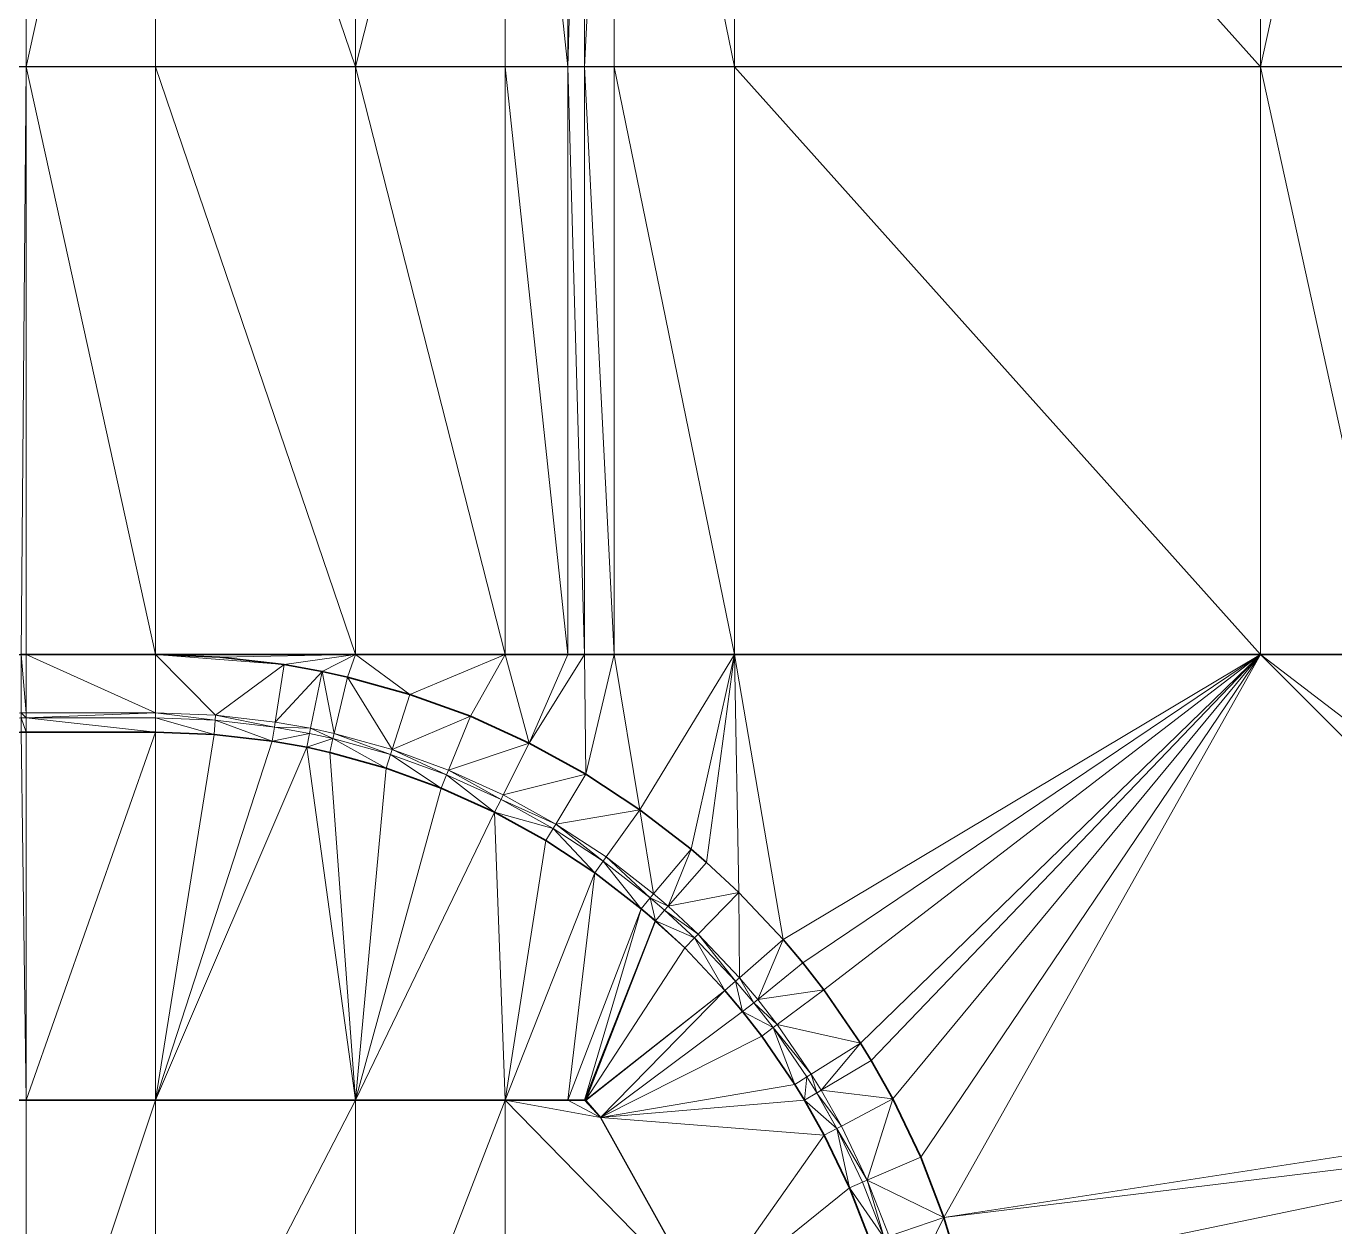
# Model space of a CAD drawing. Header units: metres. Extents: x 246428 to 246884, y 7418966 to 7419490.
# Drawn here: x 246754.33 to 246764.45, y 7419444.24 to 7419453.54 of the extents above; entities that cross this region are included whole.
import ezdxf

# ---------------------------------------------------------------- set-up
doc = ezdxf.new("R2010")
doc.units = ezdxf.units.M
doc.linetypes.add('blank name', pattern=[0])
doc.linetypes.add('HIDDEN', pattern=[9.525, 6.35, -3.175])
doc.layers.add('_12D_UNMAPPED', color=7, linetype='Continuous')
doc.layers.add('GRADELINES', color=250, linetype='HIDDEN', lineweight=25)
doc.layers.add('MISC_PATHS', color=7, linetype='Continuous', lineweight=35)
for name, color, linetype, lineweight, true_color in [('KERB_BACK', 7, 'Continuous', 35, 0x5fd2ff), ('KERB_LINE', 7, 'Continuous', 18, 0xb9b9b9), ('KERB_LIP', 7, 'Continuous', 35, 0x5fd2ff), ('KERB_TOP', 7, 'Continuous', 18, 0xb9b9b9)]:
    doc.layers.add(name, color=color, linetype=linetype, lineweight=lineweight, true_color=true_color)

msp = doc.modelspace()

# ---------------------------------------------------------------- linework, layer by layer
at = {"layer": '_12D_UNMAPPED', "color": 3, "linetype": 'blank name', "lineweight": 0}
for points in [[(246754.33, 7419453.222, 35.233), (246754.329, 7419453.222, 35.233), (246754.33, 7419457.772, 35.097)], [(246754.33, 7419457.772, 35.097), (246754.329, 7419453.222, 35.233), (246754.329, 7419457.772, 35.097)], [(246755.329, 7419457.772, 35.112), (246754.33, 7419453.222, 35.233), (246754.33, 7419457.772, 35.097)], [(246755.329, 7419453.222, 35.248), (246754.33, 7419453.222, 35.233), (246755.329, 7419457.772, 35.112)], [(246755.329, 7419453.222, 35.248), (246755.329, 7419453.222, 35.248), (246755.329, 7419457.772, 35.112)], [(246755.329, 7419457.772, 35.112), (246755.329, 7419453.222, 35.248), (246755.329, 7419457.772, 35.112)], [(246755.33, 7419457.772, 35.112), (246755.33, 7419453.222, 35.248), (246755.33, 7419453.222, 35.248)], [(246755.33, 7419457.772, 35.112), (246755.329, 7419453.222, 35.248), (246755.329, 7419457.772, 35.112)], [(246755.33, 7419453.222, 35.248), (246755.33, 7419457.772, 35.112), (246756.878, 7419453.222, 35.271)], [(246755.33, 7419457.772, 35.112), (246755.33, 7419453.222, 35.248), (246755.33, 7419457.772, 35.112)], [(246755.33, 7419453.222, 35.248), (246755.329, 7419453.222, 35.248), (246755.33, 7419457.772, 35.112)], [(246756.878, 7419453.222, 35.271), (246755.33, 7419457.772, 35.112), (246756.878, 7419457.772, 35.135)], [(246758.035, 7419457.772, 35.152), (246756.878, 7419453.222, 35.271), (246756.878, 7419457.772, 35.135)], [(246758.035, 7419453.222, 35.289), (246756.878, 7419453.222, 35.271), (246758.035, 7419457.772, 35.152)], [(246756.878, 7419453.222, 35.271), (246756.878, 7419453.222, 35.271), (246756.878, 7419457.772, 35.135)], [(246756.878, 7419457.772, 35.135), (246756.878, 7419453.222, 35.271), (246756.878, 7419457.772, 35.135)], [(246758.035, 7419457.772, 35.152), (246758.035, 7419453.222, 35.289), (246758.035, 7419457.772, 35.152)], [(246758.52, 7419457.772, 35.16), (246758.52, 7419453.222, 35.296), (246758.035, 7419457.772, 35.152)], [(246758.035, 7419453.222, 35.289), (246758.035, 7419453.222, 35.289), (246758.035, 7419457.772, 35.152)], [(246758.52, 7419453.222, 35.296), (246758.035, 7419453.222, 35.289), (246758.035, 7419457.772, 35.152)], [(246758.65, 7419453.222, 35.297), (246758.52, 7419453.222, 35.296), (246758.65, 7419457.772, 35.161)], [(246758.65, 7419457.772, 35.161), (246758.52, 7419453.222, 35.296), (246758.52, 7419457.772, 35.16)], [(246758.878, 7419457.772, 35.163), (246758.65, 7419453.222, 35.297), (246758.65, 7419457.772, 35.161)], [(246758.65, 7419453.222, 35.297), (246758.65, 7419453.222, 35.297), (246758.65, 7419457.772, 35.161)], [(246758.878, 7419453.222, 35.3), (246758.65, 7419453.222, 35.297), (246758.878, 7419457.772, 35.163)], [(246758.65, 7419457.772, 35.161), (246758.65, 7419453.222, 35.297), (246758.65, 7419457.772, 35.161)], [(246759.81, 7419453.222, 35.309), (246758.878, 7419453.222, 35.3), (246758.878, 7419457.772, 35.163)], [(246759.81, 7419457.772, 35.173), (246759.81, 7419453.222, 35.309), (246758.878, 7419457.772, 35.163)], [(246763.878, 7419457.772, 35.213), (246763.878, 7419453.222, 35.35), (246759.81, 7419457.772, 35.173)], [(246759.81, 7419457.772, 35.173), (246759.81, 7419453.222, 35.309), (246759.81, 7419457.772, 35.173)], [(246763.878, 7419453.222, 35.35), (246759.81, 7419453.222, 35.309), (246759.81, 7419457.772, 35.173)], [(246759.81, 7419453.222, 35.309), (246759.81, 7419453.222, 35.309), (246759.81, 7419457.772, 35.173)], [(246764.878, 7419453.222, 35.36), (246763.878, 7419453.222, 35.35), (246764.878, 7419457.772, 35.223)], [(246764.878, 7419457.772, 35.223), (246763.878, 7419453.222, 35.35), (246763.878, 7419457.772, 35.213)], [(246754.329, 7419448.672, 35.37), (246754.291, 7419448.672, 35.369), (246754.329, 7419453.222, 35.233)], [(246755.329, 7419448.672, 35.385), (246754.329, 7419448.672, 35.37), (246754.33, 7419453.222, 35.233)], [(246754.33, 7419453.222, 35.233), (246754.329, 7419448.672, 35.37), (246754.329, 7419453.222, 35.233)], [(246755.329, 7419453.222, 35.248), (246755.329, 7419448.672, 35.385), (246754.33, 7419453.222, 35.233)], [(246755.329, 7419448.672, 35.385), (246755.329, 7419448.672, 35.385), (246755.329, 7419453.222, 35.248)], [(246755.33, 7419448.672, 35.385), (246755.329, 7419448.672, 35.385), (246755.329, 7419453.222, 35.248)], [(246755.329, 7419453.222, 35.248), (246755.33, 7419448.672, 35.385), (246755.329, 7419453.222, 35.248)], [(246755.33, 7419448.672, 35.385), (246755.33, 7419448.672, 35.385), (246755.33, 7419453.222, 35.248)], [(246755.33, 7419453.222, 35.248), (246755.33, 7419448.672, 35.385), (246755.33, 7419453.222, 35.248)], [(246755.33, 7419453.222, 35.248), (246755.33, 7419448.672, 35.385), (246755.329, 7419453.222, 35.248)], [(246755.33, 7419453.222, 35.248), (246756.878, 7419453.222, 35.271), (246756.878, 7419448.672, 35.408)], [(246755.33, 7419448.672, 35.385), (246755.33, 7419453.222, 35.248), (246756.878, 7419448.672, 35.408)], [(246758.035, 7419453.222, 35.289), (246758.035, 7419448.672, 35.425), (246756.878, 7419453.222, 35.271)], [(246758.035, 7419448.672, 35.425), (246756.878, 7419448.672, 35.408), (246756.878, 7419453.222, 35.271)], [(246756.878, 7419453.222, 35.271), (246756.878, 7419448.672, 35.408), (246756.878, 7419453.222, 35.271)], [(246756.878, 7419448.672, 35.408), (246756.878, 7419448.672, 35.408), (246756.878, 7419453.222, 35.271)], [(246758.52, 7419448.672, 35.433), (246758.035, 7419448.672, 35.425), (246758.035, 7419453.222, 35.289)], [(246758.52, 7419453.222, 35.296), (246758.52, 7419448.672, 35.433), (246758.035, 7419453.222, 35.289)], [(246758.035, 7419448.672, 35.425), (246758.035, 7419448.672, 35.425), (246758.035, 7419453.222, 35.289)], [(246758.035, 7419453.222, 35.289), (246758.035, 7419448.672, 35.425), (246758.035, 7419453.222, 35.289)], [(246758.65, 7419448.672, 35.434), (246758.52, 7419448.672, 35.433), (246758.52, 7419453.222, 35.296)], [(246758.65, 7419453.222, 35.297), (246758.65, 7419448.672, 35.434), (246758.52, 7419453.222, 35.296)], [(246758.878, 7419448.672, 35.436), (246758.65, 7419448.672, 35.434), (246758.65, 7419453.222, 35.297)], [(246758.65, 7419448.672, 35.434), (246758.65, 7419448.672, 35.434), (246758.65, 7419453.222, 35.297)], [(246758.65, 7419453.222, 35.297), (246758.65, 7419448.672, 35.434), (246758.65, 7419453.222, 35.297)], [(246758.878, 7419453.222, 35.3), (246758.878, 7419448.672, 35.436), (246758.65, 7419453.222, 35.297)], [(246759.81, 7419448.672, 35.446), (246758.878, 7419448.672, 35.436), (246758.878, 7419453.222, 35.3)], [(246759.81, 7419453.222, 35.309), (246759.81, 7419448.672, 35.446), (246758.878, 7419453.222, 35.3)], [(246763.878, 7419453.222, 35.35), (246763.878, 7419448.672, 35.486), (246759.81, 7419453.222, 35.309)], [(246759.81, 7419453.222, 35.309), (246759.81, 7419448.672, 35.446), (246759.81, 7419453.222, 35.309)], [(246759.81, 7419448.672, 35.446), (246759.81, 7419448.672, 35.446), (246759.81, 7419453.222, 35.309)], [(246763.878, 7419448.672, 35.486), (246759.81, 7419448.672, 35.446), (246759.81, 7419453.222, 35.309)], [(246764.878, 7419453.222, 35.36), (246764.878, 7419448.672, 35.496), (246763.878, 7419453.222, 35.35)], [(246764.878, 7419448.672, 35.496), (246763.878, 7419448.672, 35.486), (246763.878, 7419453.222, 35.35)], [(246754.291, 7419448.672, 35.369), (246754.329, 7419448.222, 35.384), (246754.291, 7419448.222, 35.383)], [(246754.291, 7419448.672, 35.369), (246754.329, 7419448.672, 35.37), (246754.329, 7419448.222, 35.384)], [(246754.329, 7419448.672, 35.37), (246755.329, 7419448.222, 35.399), (246754.329, 7419448.222, 35.384)], [(246754.329, 7419448.672, 35.37), (246755.329, 7419448.672, 35.385), (246755.329, 7419448.222, 35.399)], [(246755.329, 7419448.222, 35.399), (246755.329, 7419448.672, 35.385), (246755.329, 7419448.672, 35.385)], [(246755.329, 7419448.222, 35.399), (246755.329, 7419448.672, 35.385), (246755.794, 7419448.204, 35.409)], [(246755.33, 7419448.672, 35.385), (246755.794, 7419448.204, 35.409), (246755.33, 7419448.672, 35.385)], [(246755.33, 7419448.672, 35.385), (246755.794, 7419448.204, 35.409), (246755.329, 7419448.672, 35.385)], [(246755.794, 7419448.204, 35.409), (246755.33, 7419448.672, 35.385), (246756.325, 7419448.595, 35.403)], [(246755.33, 7419448.672, 35.385), (246756.878, 7419448.672, 35.408), (246755.829, 7419448.653, 35.395)], [(246755.33, 7419448.672, 35.385), (246755.829, 7419448.653, 35.395), (246756.325, 7419448.595, 35.403)], [(246755.829, 7419448.653, 35.395), (246756.878, 7419448.672, 35.408), (246756.325, 7419448.595, 35.403)], [(246756.325, 7419448.595, 35.403), (246756.878, 7419448.672, 35.408), (246756.62, 7419448.542, 35.408)], [(246756.62, 7419448.542, 35.408), (246756.878, 7419448.672, 35.408), (246756.816, 7419448.498, 35.413)], [(246756.878, 7419448.672, 35.408), (246756.878, 7419448.672, 35.408), (246756.816, 7419448.498, 35.413)], [(246756.816, 7419448.498, 35.413), (246756.878, 7419448.672, 35.408), (246757.298, 7419448.364, 35.425)], [(246756.878, 7419448.672, 35.408), (246758.035, 7419448.672, 35.425), (246757.298, 7419448.364, 35.425)], [(246757.298, 7419448.364, 35.425), (246758.035, 7419448.672, 35.425), (246757.767, 7419448.194, 35.438)], [(246757.767, 7419448.194, 35.438), (246758.035, 7419448.672, 35.425), (246758.222, 7419447.987, 35.45)], [(246758.035, 7419448.672, 35.425), (246758.035, 7419448.672, 35.425), (246757.767, 7419448.194, 35.438)], [(246758.035, 7419448.672, 35.425), (246758.52, 7419448.672, 35.433), (246758.222, 7419447.987, 35.45)], [(246758.52, 7419448.672, 35.433), (246758.65, 7419448.672, 35.434), (246758.222, 7419447.987, 35.45)], [(246758.222, 7419447.987, 35.45), (246758.65, 7419448.672, 35.434), (246758.66, 7419447.745, 35.463)], [(246758.65, 7419448.672, 35.434), (246758.65, 7419448.672, 35.434), (246758.66, 7419447.745, 35.463)], [(246758.65, 7419448.672, 35.434), (246758.878, 7419448.672, 35.436), (246758.66, 7419447.745, 35.463)], [(246758.66, 7419447.745, 35.463), (246758.878, 7419448.672, 35.436), (246759.078, 7419447.471, 35.475)], [(246758.878, 7419448.672, 35.436), (246759.81, 7419448.672, 35.446), (246759.078, 7419447.471, 35.475)], [(246759.078, 7419447.471, 35.475), (246759.81, 7419448.672, 35.446), (246759.473, 7419447.165, 35.488)], [(246759.81, 7419448.672, 35.446), (246759.81, 7419448.672, 35.446), (246759.473, 7419447.165, 35.488)], [(246759.473, 7419447.165, 35.488), (246759.81, 7419448.672, 35.446), (246759.593, 7419447.062, 35.492)], [(246759.593, 7419447.062, 35.492), (246759.81, 7419448.672, 35.446), (246759.593, 7419447.062, 35.492)], [(246759.593, 7419447.062, 35.492), (246759.81, 7419448.672, 35.446), (246759.844, 7419446.829, 35.5)], [(246759.81, 7419448.672, 35.446), (246763.878, 7419448.672, 35.486), (246760.187, 7419446.466, 35.513)], [(246759.844, 7419446.829, 35.5), (246759.81, 7419448.672, 35.446), (246760.187, 7419446.466, 35.513)], [(246760.187, 7419446.466, 35.513), (246763.878, 7419448.672, 35.486), (246760.338, 7419446.286, 35.518)], [(246760.338, 7419446.286, 35.518), (246763.878, 7419448.672, 35.486), (246760.501, 7419446.077, 35.53)], [(246760.501, 7419446.077, 35.53), (246763.878, 7419448.672, 35.486), (246760.784, 7419445.665, 35.551)], [(246760.784, 7419445.665, 35.551), (246763.878, 7419448.672, 35.486), (246760.867, 7419445.53, 35.558)], [(246760.867, 7419445.53, 35.558), (246763.878, 7419448.672, 35.486), (246761.034, 7419445.232, 35.573)], [(246760.867, 7419445.53, 35.558), (246763.878, 7419448.672, 35.486), (246760.867, 7419445.53, 35.558)], [(246761.034, 7419445.232, 35.573), (246763.878, 7419448.672, 35.486), (246761.034, 7419445.232, 35.573)], [(246761.034, 7419445.232, 35.573), (246763.878, 7419448.672, 35.486), (246761.25, 7419444.781, 35.594)], [(246761.25, 7419444.781, 35.594), (246763.878, 7419448.672, 35.486), (246761.43, 7419444.315, 35.616)], [(246763.878, 7419448.672, 35.486), (246767.329, 7419445.222, 35.659), (246761.43, 7419444.315, 35.616)], [(246767.329, 7419446.031, 35.626), (246767.329, 7419445.222, 35.659), (246763.878, 7419448.672, 35.486)], [(246764.878, 7419448.672, 35.496), (246767.329, 7419446.031, 35.626), (246763.878, 7419448.672, 35.486)], [(246755.794, 7419448.204, 35.409), (246756.325, 7419448.595, 35.403), (246756.256, 7419448.15, 35.417)], [(246756.325, 7419448.595, 35.403), (246756.62, 7419448.542, 35.408), (246756.256, 7419448.15, 35.417)], [(246756.256, 7419448.15, 35.417), (246756.62, 7419448.542, 35.408), (246756.53, 7419448.101, 35.422)], [(246756.53, 7419448.101, 35.422), (246756.62, 7419448.542, 35.408), (246756.712, 7419448.06, 35.427)], [(246756.62, 7419448.542, 35.408), (246756.816, 7419448.498, 35.413), (246756.712, 7419448.06, 35.427)], [(246756.712, 7419448.06, 35.427), (246756.816, 7419448.498, 35.413), (246757.16, 7419447.936, 35.439)], [(246756.816, 7419448.498, 35.413), (246757.298, 7419448.364, 35.425), (246757.16, 7419447.936, 35.439)], [(246757.298, 7419448.364, 35.425), (246757.767, 7419448.194, 35.438), (246757.16, 7419447.936, 35.439)], [(246754.291, 7419448.222, 35.383), (246754.329, 7419448.182, 35.534), (246754.291, 7419448.182, 35.533)], [(246754.291, 7419448.222, 35.383), (246754.329, 7419448.222, 35.384), (246754.329, 7419448.182, 35.534)], [(246754.291, 7419448.182, 35.533), (246754.329, 7419448.182, 35.534), (246754.329, 7419448.072, 35.534)], [(246754.291, 7419448.182, 35.533), (246754.329, 7419448.072, 35.534), (246754.291, 7419448.072, 35.533)], [(246754.329, 7419448.222, 35.384), (246755.329, 7419448.222, 35.399), (246754.329, 7419448.182, 35.534)], [(246755.329, 7419448.222, 35.399), (246755.329, 7419448.182, 35.549), (246754.329, 7419448.182, 35.534)], [(246754.329, 7419448.182, 35.534), (246755.329, 7419448.182, 35.549), (246755.329, 7419448.072, 35.549)], [(246754.329, 7419448.182, 35.534), (246755.329, 7419448.072, 35.549), (246754.329, 7419448.072, 35.534)], [(246755.329, 7419448.222, 35.399), (246755.794, 7419448.204, 35.409), (246755.791, 7419448.164, 35.559)], [(246755.329, 7419448.182, 35.549), (246755.329, 7419448.222, 35.399), (246755.791, 7419448.164, 35.559)], [(246755.329, 7419448.072, 35.549), (246755.329, 7419448.182, 35.549), (246755.783, 7419448.054, 35.559)], [(246755.329, 7419448.182, 35.549), (246755.791, 7419448.164, 35.559), (246755.783, 7419448.054, 35.559)], [(246755.783, 7419448.054, 35.559), (246755.791, 7419448.164, 35.559), (246756.233, 7419448.002, 35.567)], [(246755.791, 7419448.164, 35.559), (246755.794, 7419448.204, 35.409), (246756.25, 7419448.111, 35.567)], [(246755.791, 7419448.164, 35.559), (246756.25, 7419448.111, 35.567), (246756.233, 7419448.002, 35.567)], [(246755.794, 7419448.204, 35.409), (246756.256, 7419448.15, 35.417), (246756.25, 7419448.111, 35.567)], [(246756.256, 7419448.15, 35.417), (246756.53, 7419448.101, 35.422), (246756.25, 7419448.111, 35.567)], [(246757.16, 7419447.936, 35.439), (246757.767, 7419448.194, 35.438), (246757.597, 7419447.777, 35.452)], [(246757.767, 7419448.194, 35.438), (246758.222, 7419447.987, 35.45), (246757.597, 7419447.777, 35.452)], [(246754.291, 7419448.072, 35.533), (246754.329, 7419448.072, 35.534), (246754.329, 7419445.222, 35.562)], [(246754.329, 7419448.072, 35.534), (246755.329, 7419448.072, 35.549), (246754.33, 7419445.222, 35.562)], [(246754.329, 7419448.072, 35.534), (246754.33, 7419445.222, 35.562), (246754.329, 7419445.222, 35.562)], [(246755.329, 7419448.072, 35.549), (246755.329, 7419445.222, 35.577), (246754.33, 7419445.222, 35.562)], [(246755.329, 7419448.072, 35.549), (246755.33, 7419445.222, 35.577), (246755.329, 7419445.222, 35.577)], [(246755.329, 7419448.072, 35.549), (246755.33, 7419445.222, 35.577), (246755.33, 7419445.222, 35.577)], [(246755.329, 7419448.072, 35.549), (246755.329, 7419445.222, 35.577), (246755.329, 7419445.222, 35.577)], [(246755.33, 7419445.222, 35.577), (246755.329, 7419448.072, 35.549), (246755.783, 7419448.054, 35.559)], [(246755.33, 7419445.222, 35.577), (246755.783, 7419448.054, 35.559), (246756.233, 7419448.002, 35.567)], [(246756.25, 7419448.111, 35.567), (246756.522, 7419448.062, 35.572), (246756.233, 7419448.002, 35.567)], [(246756.233, 7419448.002, 35.567), (246756.522, 7419448.062, 35.572), (246756.5, 7419447.954, 35.572)], [(246756.25, 7419448.111, 35.567), (246756.53, 7419448.101, 35.422), (246756.522, 7419448.062, 35.572)], [(246756.522, 7419448.062, 35.572), (246756.703, 7419448.022, 35.577), (246756.5, 7419447.954, 35.572)], [(246756.522, 7419448.062, 35.572), (246756.53, 7419448.101, 35.422), (246756.703, 7419448.022, 35.577)], [(246756.53, 7419448.101, 35.422), (246756.712, 7419448.06, 35.427), (246756.703, 7419448.022, 35.577)], [(246756.703, 7419448.022, 35.577), (246756.712, 7419448.06, 35.427), (246757.148, 7419447.898, 35.589)], [(246756.712, 7419448.06, 35.427), (246757.16, 7419447.936, 35.439), (246757.148, 7419447.898, 35.589)], [(246755.33, 7419445.222, 35.577), (246756.233, 7419448.002, 35.567), (246756.5, 7419447.954, 35.572)], [(246756.878, 7419445.222, 35.6), (246755.33, 7419445.222, 35.577), (246756.5, 7419447.954, 35.572)], [(246756.5, 7419447.954, 35.572), (246756.703, 7419448.022, 35.577), (246756.678, 7419447.915, 35.577)], [(246756.878, 7419445.222, 35.6), (246756.5, 7419447.954, 35.572), (246756.678, 7419447.915, 35.577)], [(246756.678, 7419447.915, 35.577), (246756.703, 7419448.022, 35.577), (246757.115, 7419447.793, 35.589)], [(246756.703, 7419448.022, 35.577), (246757.148, 7419447.898, 35.589), (246757.115, 7419447.793, 35.589)], [(246757.148, 7419447.898, 35.589), (246757.16, 7419447.936, 35.439), (246757.582, 7419447.74, 35.602)], [(246757.16, 7419447.936, 35.439), (246757.597, 7419447.777, 35.452), (246757.582, 7419447.74, 35.602)], [(246757.597, 7419447.777, 35.452), (246758.222, 7419447.987, 35.45), (246758.021, 7419447.585, 35.464)], [(246758.222, 7419447.987, 35.45), (246758.66, 7419447.745, 35.463), (246758.021, 7419447.585, 35.464)], [(246756.878, 7419445.222, 35.6), (246756.678, 7419447.915, 35.577), (246757.115, 7419447.793, 35.589)], [(246757.115, 7419447.793, 35.589), (246757.148, 7419447.898, 35.589), (246757.541, 7419447.638, 35.602)], [(246757.148, 7419447.898, 35.589), (246757.582, 7419447.74, 35.602), (246757.541, 7419447.638, 35.602)], [(246756.878, 7419445.222, 35.6), (246757.115, 7419447.793, 35.589), (246757.541, 7419447.638, 35.602)], [(246756.878, 7419445.222, 35.6), (246756.878, 7419445.222, 35.6), (246757.115, 7419447.793, 35.589)], [(246757.541, 7419447.638, 35.602), (246757.582, 7419447.74, 35.602), (246757.953, 7419447.451, 35.614)], [(246757.582, 7419447.74, 35.602), (246757.597, 7419447.777, 35.452), (246758.003, 7419447.549, 35.614)], [(246757.582, 7419447.74, 35.602), (246758.003, 7419447.549, 35.614), (246757.953, 7419447.451, 35.614)], [(246757.597, 7419447.777, 35.452), (246758.021, 7419447.585, 35.464), (246758.003, 7419447.549, 35.614)], [(246758.021, 7419447.585, 35.464), (246758.66, 7419447.745, 35.463), (246758.428, 7419447.36, 35.477)], [(246758.66, 7419447.745, 35.463), (246759.078, 7419447.471, 35.475), (246758.428, 7419447.36, 35.477)], [(246756.878, 7419445.222, 35.6), (246757.541, 7419447.638, 35.602), (246757.953, 7419447.451, 35.614)], [(246758.003, 7419447.549, 35.614), (246758.407, 7419447.326, 35.627), (246757.953, 7419447.451, 35.614)], [(246758.021, 7419447.585, 35.464), (246758.428, 7419447.36, 35.477), (246758.003, 7419447.549, 35.614)], [(246758.003, 7419447.549, 35.614), (246758.428, 7419447.36, 35.477), (246758.407, 7419447.326, 35.627)], [(246758.035, 7419445.222, 35.618), (246756.878, 7419445.222, 35.6), (246757.953, 7419447.451, 35.614)], [(246758.035, 7419445.222, 35.618), (246757.953, 7419447.451, 35.614), (246758.35, 7419447.232, 35.627)], [(246757.953, 7419447.451, 35.614), (246758.407, 7419447.326, 35.627), (246758.35, 7419447.232, 35.627)], [(246758.428, 7419447.36, 35.477), (246759.078, 7419447.471, 35.475), (246758.816, 7419447.105, 35.489)], [(246758.816, 7419447.105, 35.489), (246759.078, 7419447.471, 35.475), (246759.184, 7419446.82, 35.502)], [(246759.078, 7419447.471, 35.475), (246759.473, 7419447.165, 35.488), (246759.184, 7419446.82, 35.502)], [(246758.35, 7419447.232, 35.627), (246758.407, 7419447.326, 35.627), (246758.729, 7419446.983, 35.639)], [(246758.407, 7419447.326, 35.627), (246758.428, 7419447.36, 35.477), (246758.793, 7419447.072, 35.639)], [(246758.407, 7419447.326, 35.627), (246758.793, 7419447.072, 35.639), (246758.729, 7419446.983, 35.639)], [(246758.428, 7419447.36, 35.477), (246758.816, 7419447.105, 35.489), (246758.793, 7419447.072, 35.639)], [(246758.035, 7419445.222, 35.618), (246758.35, 7419447.232, 35.627), (246758.729, 7419446.983, 35.639)], [(246759.184, 7419446.82, 35.502), (246759.473, 7419447.165, 35.488), (246759.296, 7419446.724, 35.506)], [(246759.473, 7419447.165, 35.488), (246759.593, 7419447.062, 35.492), (246759.296, 7419446.724, 35.506)], [(246758.729, 7419446.983, 35.639), (246758.793, 7419447.072, 35.639), (246759.088, 7419446.705, 35.652)], [(246758.793, 7419447.072, 35.639), (246758.816, 7419447.105, 35.489), (246759.158, 7419446.789, 35.652)], [(246758.793, 7419447.072, 35.639), (246759.158, 7419446.789, 35.652), (246759.088, 7419446.705, 35.652)], [(246758.816, 7419447.105, 35.489), (246759.184, 7419446.82, 35.502), (246759.158, 7419446.789, 35.652)], [(246759.593, 7419447.062, 35.492), (246759.593, 7419447.062, 35.492), (246759.296, 7419446.724, 35.506)], [(246759.296, 7419446.724, 35.506), (246759.593, 7419447.062, 35.492), (246759.296, 7419446.724, 35.506)], [(246759.593, 7419447.062, 35.492), (246759.844, 7419446.829, 35.5), (246759.296, 7419446.724, 35.506)], [(246758.035, 7419445.222, 35.618), (246758.035, 7419445.222, 35.618), (246758.729, 7419446.983, 35.639)], [(246758.52, 7419445.222, 35.625), (246758.035, 7419445.222, 35.618), (246758.729, 7419446.983, 35.639)], [(246758.52, 7419445.222, 35.625), (246758.729, 7419446.983, 35.639), (246759.088, 7419446.705, 35.652)], [(246759.184, 7419446.82, 35.502), (246759.296, 7419446.724, 35.506), (246759.158, 7419446.789, 35.652)], [(246759.296, 7419446.724, 35.506), (246759.844, 7419446.829, 35.5), (246759.529, 7419446.508, 35.514)], [(246759.529, 7419446.508, 35.514), (246759.844, 7419446.829, 35.5), (246759.848, 7419446.17, 35.527)], [(246759.844, 7419446.829, 35.5), (246760.187, 7419446.466, 35.513), (246759.848, 7419446.17, 35.527)], [(246759.088, 7419446.705, 35.652), (246759.158, 7419446.789, 35.652), (246759.197, 7419446.611, 35.656)], [(246759.158, 7419446.789, 35.652), (246759.296, 7419446.724, 35.506), (246759.269, 7419446.694, 35.656)], [(246759.158, 7419446.789, 35.652), (246759.269, 7419446.694, 35.656), (246759.197, 7419446.611, 35.656)], [(246759.296, 7419446.724, 35.506), (246759.296, 7419446.724, 35.506), (246759.269, 7419446.694, 35.656)], [(246759.269, 7419446.694, 35.656), (246759.296, 7419446.724, 35.506), (246759.269, 7419446.694, 35.656)], [(246759.296, 7419446.724, 35.506), (246759.529, 7419446.508, 35.514), (246759.269, 7419446.694, 35.656)], [(246758.65, 7419445.222, 35.626), (246758.52, 7419445.222, 35.625), (246759.088, 7419446.705, 35.652)], [(246758.65, 7419445.222, 35.626), (246759.088, 7419446.705, 35.652), (246759.195, 7419446.608, 35.655)], [(246758.65, 7419445.222, 35.626), (246759.195, 7419446.608, 35.655), (246758.657, 7419445.222, 35.626)], [(246759.195, 7419446.608, 35.655), (246759.424, 7419446.401, 35.638), (246758.657, 7419445.222, 35.626)], [(246759.088, 7419446.705, 35.652), (246759.197, 7419446.611, 35.656), (246759.195, 7419446.608, 35.655)], [(246759.197, 7419446.611, 35.656), (246759.197, 7419446.611, 35.656), (246759.195, 7419446.608, 35.655)], [(246759.197, 7419446.611, 35.656), (246759.424, 7419446.401, 35.638), (246759.195, 7419446.608, 35.655)], [(246759.269, 7419446.694, 35.656), (246759.269, 7419446.694, 35.656), (246759.197, 7419446.611, 35.656)], [(246759.197, 7419446.611, 35.656), (246759.269, 7419446.694, 35.656), (246759.501, 7419446.479, 35.638)], [(246759.197, 7419446.611, 35.656), (246759.269, 7419446.694, 35.656), (246759.197, 7419446.611, 35.656)], [(246759.197, 7419446.611, 35.656), (246759.501, 7419446.479, 35.638), (246759.424, 7419446.401, 35.638)], [(246759.269, 7419446.694, 35.656), (246759.529, 7419446.508, 35.514), (246759.501, 7419446.479, 35.638)], [(246759.501, 7419446.479, 35.638), (246759.529, 7419446.508, 35.514), (246759.818, 7419446.143, 35.613)], [(246759.529, 7419446.508, 35.514), (246759.848, 7419446.17, 35.527), (246759.818, 7419446.143, 35.613)], [(246759.424, 7419446.401, 35.638), (246759.501, 7419446.479, 35.638), (246759.735, 7419446.071, 35.613)], [(246759.501, 7419446.479, 35.638), (246759.818, 7419446.143, 35.613), (246759.735, 7419446.071, 35.613)], [(246759.848, 7419446.17, 35.527), (246760.187, 7419446.466, 35.513), (246759.989, 7419446.003, 35.532)], [(246760.187, 7419446.466, 35.513), (246760.338, 7419446.286, 35.518), (246759.989, 7419446.003, 35.532)], [(246759.424, 7419446.401, 35.638), (246759.735, 7419446.071, 35.613), (246758.657, 7419445.222, 35.626)], [(246760.338, 7419446.286, 35.518), (246760.501, 7419446.077, 35.53), (246759.989, 7419446.003, 35.532)], [(246759.735, 7419446.071, 35.613), (246759.818, 7419446.143, 35.613), (246759.872, 7419445.908, 35.602)], [(246759.818, 7419446.143, 35.613), (246759.848, 7419446.17, 35.527), (246759.958, 7419445.977, 35.602)], [(246759.818, 7419446.143, 35.613), (246759.958, 7419445.977, 35.602), (246759.872, 7419445.908, 35.602)], [(246759.848, 7419446.17, 35.527), (246759.989, 7419446.003, 35.532), (246759.958, 7419445.977, 35.602)], [(246758.657, 7419445.222, 35.626), (246759.735, 7419446.071, 35.613), (246758.659, 7419445.219, 35.626)], [(246758.659, 7419445.219, 35.626), (246759.735, 7419446.071, 35.613), (246758.772, 7419445.089, 35.624)], [(246759.735, 7419446.071, 35.613), (246759.872, 7419445.908, 35.602), (246758.772, 7419445.089, 35.624)], [(246759.989, 7419446.003, 35.532), (246760.14, 7419445.808, 35.544), (246759.958, 7419445.977, 35.602)], [(246759.989, 7419446.003, 35.532), (246760.501, 7419446.077, 35.53), (246760.14, 7419445.808, 35.544)], [(246760.501, 7419446.077, 35.53), (246760.784, 7419445.665, 35.551), (246760.14, 7419445.808, 35.544)], [(246759.872, 7419445.908, 35.602), (246760.02, 7419445.718, 35.593), (246758.772, 7419445.089, 35.624)], [(246759.958, 7419445.977, 35.602), (246760.108, 7419445.784, 35.593), (246759.872, 7419445.908, 35.602)], [(246759.872, 7419445.908, 35.602), (246760.108, 7419445.784, 35.593), (246760.02, 7419445.718, 35.593)], [(246759.958, 7419445.977, 35.602), (246760.14, 7419445.808, 35.544), (246760.108, 7419445.784, 35.593)], [(246760.14, 7419445.808, 35.544), (246760.403, 7419445.425, 35.565), (246760.108, 7419445.784, 35.593)], [(246760.14, 7419445.808, 35.544), (246760.784, 7419445.665, 35.551), (246760.403, 7419445.425, 35.565)], [(246760.02, 7419445.718, 35.593), (246760.276, 7419445.345, 35.577), (246758.772, 7419445.089, 35.624)], [(246760.02, 7419445.718, 35.593), (246760.108, 7419445.784, 35.593), (246760.276, 7419445.345, 35.577)], [(246760.108, 7419445.784, 35.593), (246760.403, 7419445.425, 35.565), (246760.369, 7419445.403, 35.577)], [(246760.108, 7419445.784, 35.593), (246760.369, 7419445.403, 35.577), (246760.276, 7419445.345, 35.577)], [(246760.403, 7419445.425, 35.565), (246760.784, 7419445.665, 35.551), (246760.48, 7419445.299, 35.572)], [(246760.784, 7419445.665, 35.551), (246760.867, 7419445.53, 35.558), (246760.48, 7419445.299, 35.572)], [(246760.867, 7419445.53, 35.558), (246761.034, 7419445.232, 35.573), (246760.48, 7419445.299, 35.572)], [(246760.867, 7419445.53, 35.558), (246760.867, 7419445.53, 35.558), (246760.48, 7419445.299, 35.572)], [(246760.48, 7419445.299, 35.572), (246760.867, 7419445.53, 35.558), (246760.48, 7419445.299, 35.572)], [(246760.276, 7419445.345, 35.577), (246760.369, 7419445.403, 35.577), (246760.352, 7419445.222, 35.572)], [(246760.369, 7419445.403, 35.577), (246760.446, 7419445.279, 35.572), (246760.352, 7419445.222, 35.572)], [(246760.369, 7419445.403, 35.577), (246760.403, 7419445.425, 35.565), (246760.446, 7419445.279, 35.572)], [(246760.403, 7419445.425, 35.565), (246760.48, 7419445.299, 35.572), (246760.446, 7419445.279, 35.572)], [(246760.276, 7419445.345, 35.577), (246760.352, 7419445.222, 35.572), (246758.772, 7419445.089, 35.624)], [(246760.48, 7419445.299, 35.572), (246760.48, 7419445.299, 35.572), (246760.446, 7419445.278, 35.572)], [(246760.446, 7419445.279, 35.572), (246760.48, 7419445.299, 35.572), (246760.446, 7419445.278, 35.572)], [(246760.48, 7419445.299, 35.572), (246760.636, 7419445.022, 35.587), (246760.446, 7419445.278, 35.572)], [(246760.48, 7419445.299, 35.572), (246761.034, 7419445.232, 35.573), (246760.636, 7419445.022, 35.587)], [(246754.33, 7419445.222, 35.562), (246754.329, 7419442.222, 35.502), (246754.329, 7419445.222, 35.562)], [(246754.33, 7419442.222, 35.502), (246754.329, 7419442.222, 35.502), (246754.33, 7419445.222, 35.562)], [(246755.329, 7419442.222, 35.517), (246754.33, 7419442.222, 35.502), (246755.329, 7419445.222, 35.577)], [(246755.329, 7419445.222, 35.577), (246754.33, 7419442.222, 35.502), (246754.33, 7419445.222, 35.562)], [(246755.329, 7419445.222, 35.577), (246755.329, 7419442.222, 35.517), (246755.329, 7419445.222, 35.577)], [(246755.329, 7419442.222, 35.517), (246755.329, 7419442.222, 35.517), (246755.329, 7419445.222, 35.577)], [(246755.33, 7419445.222, 35.577), (246755.33, 7419442.222, 35.517), (246755.33, 7419445.222, 35.577)], [(246755.33, 7419442.222, 35.517), (246755.329, 7419442.222, 35.517), (246755.329, 7419445.222, 35.577)], [(246755.33, 7419445.222, 35.577), (246755.33, 7419442.222, 35.517), (246755.329, 7419445.222, 35.577)], [(246755.33, 7419442.222, 35.517), (246755.33, 7419442.222, 35.517), (246755.33, 7419445.222, 35.577)], [(246756.878, 7419442.222, 35.54), (246755.33, 7419442.222, 35.517), (246756.878, 7419445.222, 35.6)], [(246755.33, 7419442.222, 35.517), (246755.33, 7419445.222, 35.577), (246756.878, 7419445.222, 35.6)], [(246758.035, 7419442.222, 35.558), (246756.878, 7419442.222, 35.54), (246758.035, 7419445.222, 35.618)], [(246758.035, 7419445.222, 35.618), (246756.878, 7419442.222, 35.54), (246756.878, 7419445.222, 35.6)], [(246756.878, 7419442.222, 35.54), (246756.878, 7419442.222, 35.54), (246756.878, 7419445.222, 35.6)], [(246756.878, 7419445.222, 35.6), (246756.878, 7419442.222, 35.54), (246756.878, 7419445.222, 35.6)], [(246758.035, 7419445.222, 35.618), (246758.035, 7419442.222, 35.558), (246758.035, 7419445.222, 35.618)], [(246758.035, 7419442.222, 35.558), (246758.035, 7419445.222, 35.618), (246759.579, 7419443.642, 35.599)], [(246758.035, 7419445.222, 35.618), (246758.52, 7419445.222, 35.625), (246758.772, 7419445.089, 35.624)], [(246758.035, 7419442.222, 35.558), (246758.035, 7419442.222, 35.558), (246758.035, 7419445.222, 35.618)], [(246758.035, 7419445.222, 35.618), (246758.772, 7419445.089, 35.624), (246759.579, 7419443.642, 35.599)], [(246758.52, 7419445.222, 35.625), (246758.65, 7419445.222, 35.626), (246758.772, 7419445.089, 35.624)], [(246758.65, 7419445.222, 35.626), (246758.657, 7419445.222, 35.626), (246758.659, 7419445.219, 35.626)], [(246758.65, 7419445.222, 35.626), (246758.659, 7419445.219, 35.626), (246758.772, 7419445.089, 35.624)], [(246760.352, 7419445.222, 35.572), (246760.352, 7419445.222, 35.572), (246758.772, 7419445.089, 35.624)], [(246760.352, 7419445.222, 35.572), (246760.503, 7419444.952, 35.587), (246758.772, 7419445.089, 35.624)], [(246760.446, 7419445.279, 35.572), (246760.446, 7419445.278, 35.572), (246760.352, 7419445.222, 35.572)], [(246760.446, 7419445.278, 35.572), (246760.601, 7419445.003, 35.587), (246760.352, 7419445.222, 35.572)], [(246760.352, 7419445.222, 35.572), (246760.446, 7419445.278, 35.572), (246760.352, 7419445.222, 35.572)], [(246760.352, 7419445.222, 35.572), (246760.601, 7419445.003, 35.587), (246760.503, 7419444.952, 35.587)], [(246760.446, 7419445.278, 35.572), (246760.636, 7419445.022, 35.587), (246760.601, 7419445.003, 35.587)], [(246761.034, 7419445.232, 35.573), (246761.034, 7419445.232, 35.573), (246760.636, 7419445.022, 35.587)], [(246760.636, 7419445.022, 35.587), (246761.034, 7419445.232, 35.573), (246760.837, 7419444.603, 35.599)], [(246760.636, 7419445.022, 35.587), (246761.034, 7419445.232, 35.573), (246760.636, 7419445.022, 35.587)], [(246761.034, 7419445.232, 35.573), (246761.25, 7419444.781, 35.594), (246760.837, 7419444.603, 35.599)], [(246767.329, 7419445.222, 35.659), (246767.329, 7419445.222, 35.659), (246761.43, 7419444.315, 35.616)], [(246767.329, 7419445.222, 35.659), (246767.329, 7419445.031, 35.666), (246761.43, 7419444.315, 35.616)], [(246758.772, 7419445.089, 35.624), (246760.503, 7419444.952, 35.587), (246759.579, 7419443.642, 35.599)], [(246760.503, 7419444.952, 35.587), (246760.601, 7419445.003, 35.587), (246760.699, 7419444.543, 35.599)], [(246760.601, 7419445.003, 35.587), (246760.601, 7419445.003, 35.587), (246760.503, 7419444.952, 35.587)], [(246760.503, 7419444.952, 35.587), (246760.601, 7419445.003, 35.587), (246760.503, 7419444.952, 35.587)], [(246760.601, 7419445.003, 35.587), (246760.636, 7419445.022, 35.587), (246760.601, 7419445.003, 35.587)], [(246760.636, 7419445.022, 35.587), (246760.636, 7419445.022, 35.587), (246760.601, 7419445.003, 35.587)], [(246760.636, 7419445.022, 35.587), (246760.837, 7419444.603, 35.599), (246760.601, 7419445.003, 35.587)], [(246760.601, 7419445.003, 35.587), (246760.837, 7419444.603, 35.599), (246760.8, 7419444.587, 35.599)], [(246760.601, 7419445.003, 35.587), (246760.8, 7419444.587, 35.599), (246760.699, 7419444.543, 35.599)], [(246761.43, 7419444.315, 35.616), (246767.329, 7419445.031, 35.666), (246761.574, 7419443.836, 35.637)], [(246767.329, 7419445.031, 35.666), (246767.329, 7419444.031, 35.707), (246761.574, 7419443.836, 35.637)], [(246760.503, 7419444.952, 35.587), (246760.503, 7419444.952, 35.587), (246759.579, 7419443.642, 35.599)], [(246760.503, 7419444.952, 35.587), (246760.699, 7419444.543, 35.599), (246759.579, 7419443.642, 35.599)], [(246761.25, 7419444.781, 35.594), (246761.43, 7419444.315, 35.616), (246760.837, 7419444.603, 35.599)], [(246760.8, 7419444.587, 35.599), (246760.967, 7419444.156, 35.61), (246760.699, 7419444.543, 35.599)], [(246760.8, 7419444.587, 35.599), (246760.837, 7419444.603, 35.599), (246760.967, 7419444.156, 35.61)], [(246760.837, 7419444.603, 35.599), (246761.43, 7419444.315, 35.616), (246761.005, 7419444.169, 35.61)], [(246760.837, 7419444.603, 35.599), (246761.005, 7419444.169, 35.61), (246760.967, 7419444.156, 35.61)], [(246760.699, 7419444.543, 35.599), (246760.863, 7419444.12, 35.61), (246759.579, 7419443.642, 35.599)], [(246760.699, 7419444.543, 35.599), (246760.967, 7419444.156, 35.61), (246760.863, 7419444.12, 35.61)], [(246761.005, 7419444.169, 35.61), (246761.43, 7419444.315, 35.616), (246761.139, 7419443.724, 35.622)], [(246761.43, 7419444.315, 35.616), (246761.574, 7419443.836, 35.637), (246761.139, 7419443.724, 35.622)]]:
    msp.add_3dface(points, dxfattribs=at)
at = {"layer": 'GRADELINES'}
for points in [[(246764.878, 7419453.222, 35.36), (246763.878, 7419453.222, 35.35), (246759.81, 7419453.222, 35.309), (246759.81, 7419453.222, 35.309), (246758.878, 7419453.222, 35.3), (246758.65, 7419453.222, 35.297), (246758.65, 7419453.222, 35.297), (246758.52, 7419453.222, 35.296), (246758.035, 7419453.222, 35.289), (246758.035, 7419453.222, 35.289), (246756.878, 7419453.222, 35.271), (246756.878, 7419453.222, 35.271), (246755.33, 7419453.222, 35.248), (246755.33, 7419453.222, 35.248), (246755.329, 7419453.222, 35.248), (246755.329, 7419453.222, 35.248), (246754.33, 7419453.222, 35.233), (246754.329, 7419453.222, 35.233), (246753.878, 7419453.222, 35.226), (246748.878, 7419453.222, 35.151), (246746.522, 7419453.222, 35.116), (246743.878, 7419453.222, 35.076)], [(246759.197, 7419446.611, -999), (246759.195, 7419446.608, 35.655), (246758.657, 7419445.222, 35.626), (246758.657, 7419445.222, 35.626), (246758.659, 7419445.219, 35.626), (246758.659, 7419445.219, 35.626), (246758.772, 7419445.089, 35.624), (246759.579, 7419443.642, 35.599), (246759.809, 7419442.229, 35.578), (246759.809, 7419442.229, 35.578), (246759.809, 7419442.222, 35.579), (246759.809, 7419442.222, 35.579), (246759.81, 7419442.222, 35.579), (246759.81, 7419442.222, 35.579), (246761.171, 7419440.234, 35.915), (246761.179, 7419440.222, -999)]]:
    msp.add_polyline3d(points, dxfattribs=at)
at = {"layer": 'KERB_BACK'}
for points in [[(246755.329, 7419448.072, 35.549), (246754.329, 7419448.072, 35.534), (246754.291, 7419448.072, 35.533), (246754.285, 7419448.072, 35.533), (246753.363, 7419448.047, 35.52), (246752.401, 7419447.966, 35.507), (246751.445, 7419447.831, 35.496), (246750.98, 7419447.745, 35.492), (246750.932, 7419447.735, 35.491), (246750.479, 7419447.645, 35.487), (246749.499, 7419447.448, 35.479), (246748.518, 7419447.252, 35.47), (246747.538, 7419447.056, 35.461), (246746.557, 7419446.86, 35.452), (246746.42, 7419446.833, 35.451), (246746.393, 7419446.827, 35.451), (246745.532, 7419446.685, 35.442)], [(246754.329, 7419448.072, 35.536), (246755.329, 7419448.072, 35.552), (246755.783, 7419448.054, 35.559), (246756.233, 7419448.002, 35.567), (246756.5, 7419447.954, 35.572), (246756.678, 7419447.915, 35.577), (246757.115, 7419447.793, 35.589), (246757.541, 7419447.638, 35.602), (246757.953, 7419447.451, 35.614), (246758.35, 7419447.232, 35.627), (246758.729, 7419446.983, 35.639), (246759.088, 7419446.705, 35.652), (246759.197, 7419446.611, 35.656), (246759.197, 7419446.611, 35.656), (246759.424, 7419446.401, 35.638), (246759.735, 7419446.071, 35.613), (246759.872, 7419445.908, 35.602), (246760.02, 7419445.718, 35.593), (246760.276, 7419445.345, 35.577), (246760.352, 7419445.222, 35.572), (246760.352, 7419445.222, 35.572), (246760.503, 7419444.952, 35.587), (246760.503, 7419444.952, 35.587), (246760.699, 7419444.543, 35.599), (246760.863, 7419444.12, 35.61)]]:
    msp.add_polyline3d(points, dxfattribs=at)
at = {"layer": 'KERB_LINE'}
for points in [[(246755.329, 7419448.222, 35.399), (246754.329, 7419448.222, 35.384), (246754.291, 7419448.222, 35.383), (246754.285, 7419448.222, 35.383), (246753.355, 7419448.197, 35.37), (246752.384, 7419448.115, 35.357), (246751.419, 7419447.979, 35.346), (246750.951, 7419447.892, 35.342), (246750.903, 7419447.882, 35.341), (246750.45, 7419447.792, 35.337), (246749.469, 7419447.596, 35.329), (246748.489, 7419447.399, 35.32), (246747.508, 7419447.203, 35.311), (246746.528, 7419447.007, 35.302), (246746.39, 7419446.98, 35.301), (246746.364, 7419446.974, 35.301), (246745.513, 7419446.833, 35.292)], [(246754.329, 7419448.222, 35.387), (246755.329, 7419448.222, 35.402), (246755.794, 7419448.204, 35.409), (246756.256, 7419448.15, 35.417), (246756.53, 7419448.101, 35.422), (246756.712, 7419448.06, 35.427), (246757.16, 7419447.936, 35.439), (246757.597, 7419447.777, 35.452), (246758.021, 7419447.585, 35.464), (246758.428, 7419447.36, 35.477), (246758.816, 7419447.105, 35.489), (246759.184, 7419446.82, 35.502), (246759.296, 7419446.724, 35.506), (246759.296, 7419446.724, 35.506), (246759.529, 7419446.508, 35.514), (246759.848, 7419446.17, 35.527), (246759.989, 7419446.003, 35.532), (246760.14, 7419445.808, 35.544), (246760.403, 7419445.425, 35.565), (246760.48, 7419445.299, 35.572), (246760.48, 7419445.299, 35.572), (246760.636, 7419445.022, 35.587), (246760.636, 7419445.022, 35.587), (246760.837, 7419444.603, 35.599), (246761.005, 7419444.169, 35.61)]]:
    msp.add_polyline3d(points, dxfattribs=at)
at = {"layer": 'KERB_LIP'}
for points in [[(246755.329, 7419448.672, 35.385), (246754.329, 7419448.672, 35.37), (246754.291, 7419448.672, 35.369), (246754.285, 7419448.672, 35.369), (246753.33, 7419448.646, 35.356), (246752.334, 7419448.563, 35.343), (246751.344, 7419448.422, 35.332), (246750.863, 7419448.333, 35.328), (246750.814, 7419448.323, 35.327), (246750.362, 7419448.233, 35.323), (246749.381, 7419448.037, 35.315), (246748.401, 7419447.841, 35.306), (246747.42, 7419447.645, 35.297), (246746.439, 7419447.448, 35.288), (246746.302, 7419447.421, 35.287), (246746.276, 7419447.416, 35.287), (246745.454, 7419447.28, 35.278)], [(246754.329, 7419448.672, 35.373), (246755.329, 7419448.672, 35.388), (246755.829, 7419448.653, 35.395), (246756.325, 7419448.595, 35.403), (246756.62, 7419448.542, 35.408), (246756.816, 7419448.498, 35.413), (246757.298, 7419448.364, 35.425), (246757.767, 7419448.194, 35.438), (246758.222, 7419447.987, 35.45), (246758.66, 7419447.745, 35.463), (246759.078, 7419447.471, 35.475), (246759.473, 7419447.165, 35.488), (246759.593, 7419447.062, 35.492), (246759.593, 7419447.062, 35.492), (246759.844, 7419446.829, 35.5), (246760.187, 7419446.466, 35.513), (246760.338, 7419446.286, 35.518), (246760.501, 7419446.077, 35.53), (246760.784, 7419445.665, 35.551), (246760.867, 7419445.53, 35.558), (246760.867, 7419445.53, 35.558), (246761.034, 7419445.232, 35.573), (246761.034, 7419445.232, 35.573), (246761.25, 7419444.781, 35.594), (246761.43, 7419444.315, 35.616), (246761.574, 7419443.836, 35.637)], [(246764.878, 7419448.672, 35.496), (246763.878, 7419448.672, 35.486), (246759.81, 7419448.672, 35.446), (246759.81, 7419448.672, 35.446), (246758.878, 7419448.672, 35.436), (246758.65, 7419448.672, 35.434), (246758.65, 7419448.672, 35.434), (246758.52, 7419448.672, 35.433), (246758.035, 7419448.672, 35.425), (246758.035, 7419448.672, 35.425), (246756.878, 7419448.672, 35.408), (246756.878, 7419448.672, 35.408), (246755.33, 7419448.672, 35.385), (246755.33, 7419448.672, 35.385), (246755.329, 7419448.672, 35.385)]]:
    msp.add_polyline3d(points, dxfattribs=at)
at = {"layer": 'KERB_TOP'}
for points in [[(246755.329, 7419448.182, 35.549), (246754.329, 7419448.182, 35.534), (246754.291, 7419448.182, 35.533), (246754.285, 7419448.182, 35.533), (246753.357, 7419448.157, 35.52), (246752.388, 7419448.076, 35.507), (246751.426, 7419447.939, 35.496), (246750.959, 7419447.853, 35.492), (246750.91, 7419447.843, 35.491), (246750.458, 7419447.752, 35.487), (246749.477, 7419447.556, 35.479), (246748.497, 7419447.36, 35.47), (246747.516, 7419447.164, 35.461), (246746.536, 7419446.968, 35.452), (246746.398, 7419446.941, 35.451), (246746.372, 7419446.935, 35.451), (246745.518, 7419446.794, 35.442)], [(246754.329, 7419448.182, 35.536), (246755.329, 7419448.182, 35.552), (246755.791, 7419448.164, 35.559), (246756.25, 7419448.111, 35.567), (246756.522, 7419448.062, 35.572), (246756.703, 7419448.022, 35.577), (246757.148, 7419447.898, 35.589), (246757.582, 7419447.74, 35.602), (246758.003, 7419447.549, 35.614), (246758.407, 7419447.326, 35.627), (246758.793, 7419447.072, 35.639), (246759.158, 7419446.789, 35.652), (246759.269, 7419446.694, 35.656), (246759.269, 7419446.694, 35.656), (246759.501, 7419446.479, 35.638), (246759.818, 7419446.143, 35.613), (246759.958, 7419445.977, 35.602), (246760.108, 7419445.784, 35.593), (246760.369, 7419445.403, 35.577), (246760.446, 7419445.279, 35.572), (246760.446, 7419445.278, 35.572), (246760.601, 7419445.003, 35.587), (246760.601, 7419445.003, 35.587), (246760.8, 7419444.587, 35.599), (246760.967, 7419444.156, 35.61)]]:
    msp.add_polyline3d(points, dxfattribs=at)
at = {"layer": 'MISC_PATHS'}
msp.add_polyline3d([(246758.65, 7419445.222, 35.626), (246758.52, 7419445.222, 35.625), (246758.035, 7419445.222, 35.618), (246758.035, 7419445.222, 35.618), (246756.878, 7419445.222, 35.6), (246756.878, 7419445.222, 35.6), (246755.33, 7419445.222, 35.577), (246755.33, 7419445.222, 35.577), (246755.329, 7419445.222, 35.577), (246755.329, 7419445.222, 35.577), (246754.33, 7419445.222, 35.562), (246754.329, 7419445.222, 35.562), (246753.878, 7419445.222, 35.556), (246748.878, 7419445.222, 35.495), (246746.522, 7419445.222, 35.469), (246743.878, 7419445.222, 35.435)], dxfattribs=at)

doc.saveas('drawing.dxf')
